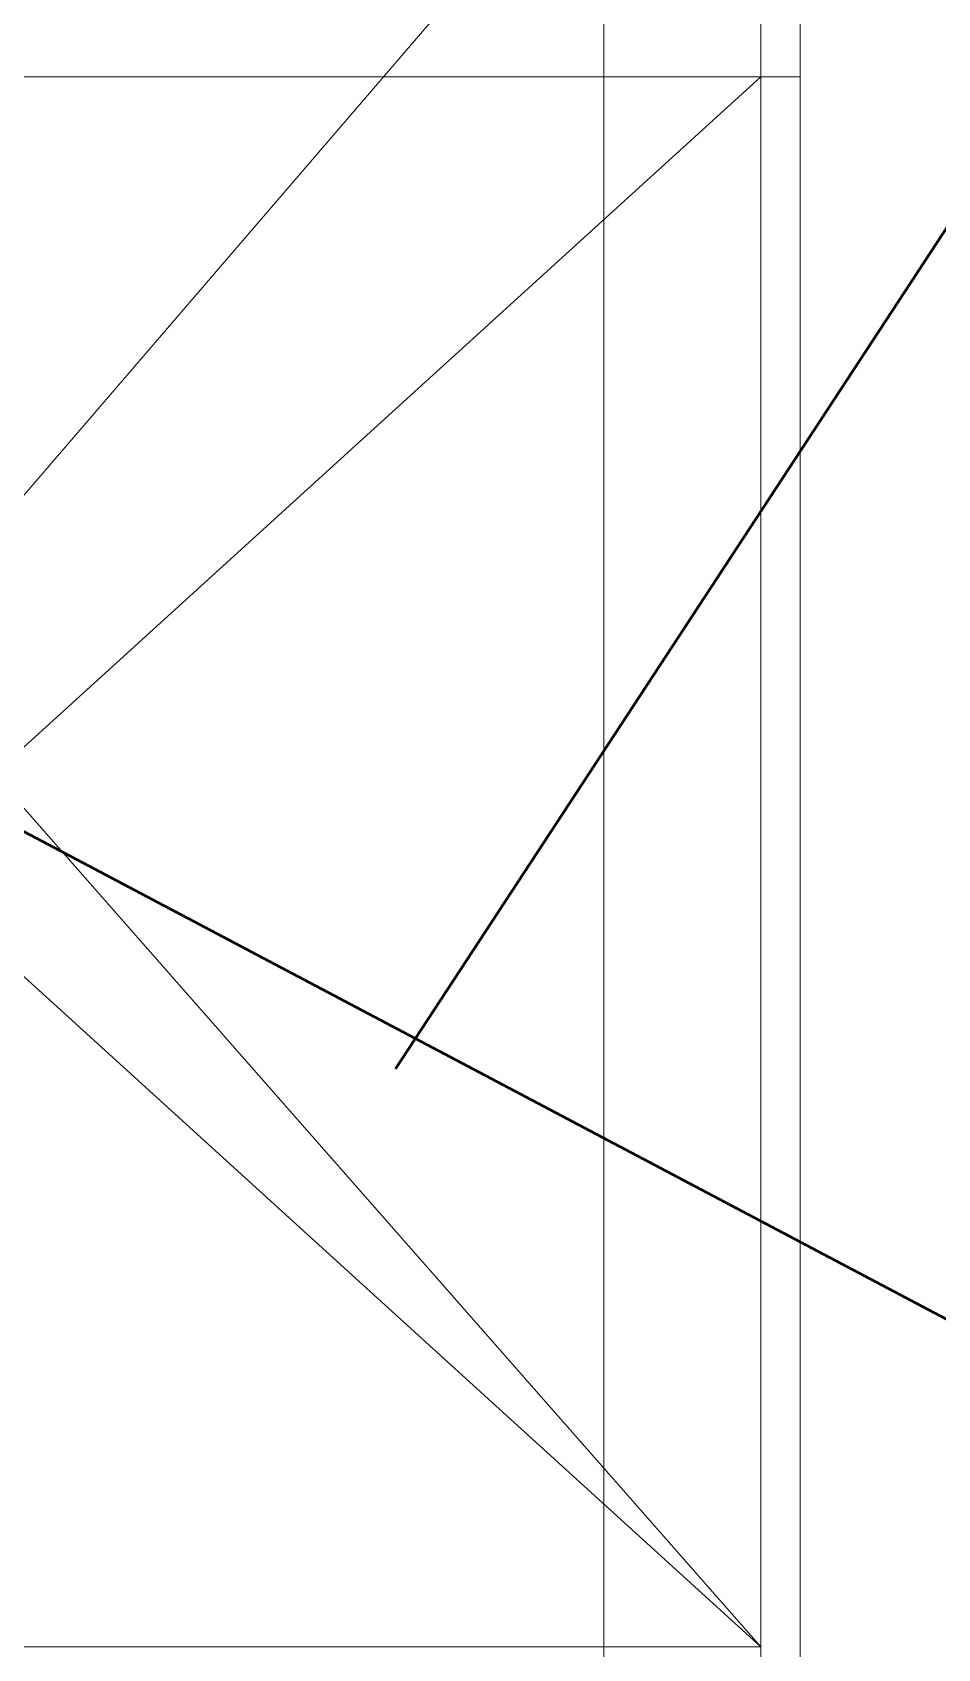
# Model space of a CAD drawing. Header units: millimetres. Extents: x -50460 to 50460, y -35640 to 35640.
# Drawn here: x -34134 to -33557, y 25888 to 26918 of the extents above; entities that cross this region are included whole.
import ezdxf

# ---------------------------------------------------------------- set-up
doc = ezdxf.new("R2010")
doc.units = ezdxf.units.MM
for name, color, linetype, lineweight in [('EB0', 7, 'Continuous', 15), ('尺寸线层', 4, 'Continuous', 18), ('粗实线层AM_0', 7, 'Continuous', 50), ('细实线层', 3, 'Continuous', 18)]:
    doc.layers.add(name, color=color, linetype=linetype, lineweight=lineweight)

# ---------------------------------------------------------------- blocks, each defined once
blk = doc.blocks.new('*X947')
at = {"layer": 'EB0'}
for p, q in [((450, 157.5), (450, 1537.5)), ((575, 157.5), (575, 1257.5))]:
    blk.add_line(p, q, dxfattribs=at)
at = {"layer": '尺寸线层'}
for p, q in [((550, 257.5), (-575, 1537.5)), ((-550, 257.5), (550, 1537.5)), ((575, 1257.5), (575, 1537.5))]:
    blk.add_line(p, q, dxfattribs=at)
at = {"layer": '细实线层'}
for p, q in [((550, 157.5), (550, 1537.5)), ((575, 1257.5), (-575, 1257.5)), ((-550, 1257.5), (550, 257.5)), ((550, 1257.5), (-550, 257.5)), ((550, 257.5), (-550, 257.5))]:
    blk.add_line(p, q, dxfattribs=at)
blk = doc.blocks.new('*X805')
at = {"layer": '细实线层'}
blk.add_blockref('*X947', (-1515, 4855), dxfattribs=at)

msp = doc.modelspace()

# ---------------------------------------------------------------- linework, layer by layer
at = {"layer": '粗实线层AM_0'}
for p, q in [((-36609.654, 27714.445), (-32947.985, 25779.022)), ((-32947.985, 27714.445), (-33902.571, 26257.511))]:
    msp.add_line(p, q, dxfattribs=at)

# ---------------------------------------------------------------- next in the draw order: block references
at = {"layer": '尺寸线层'}
msp.add_blockref('*X805', (-32704.742, 20776.945), dxfattribs=at)

doc.saveas('drawing.dxf')
